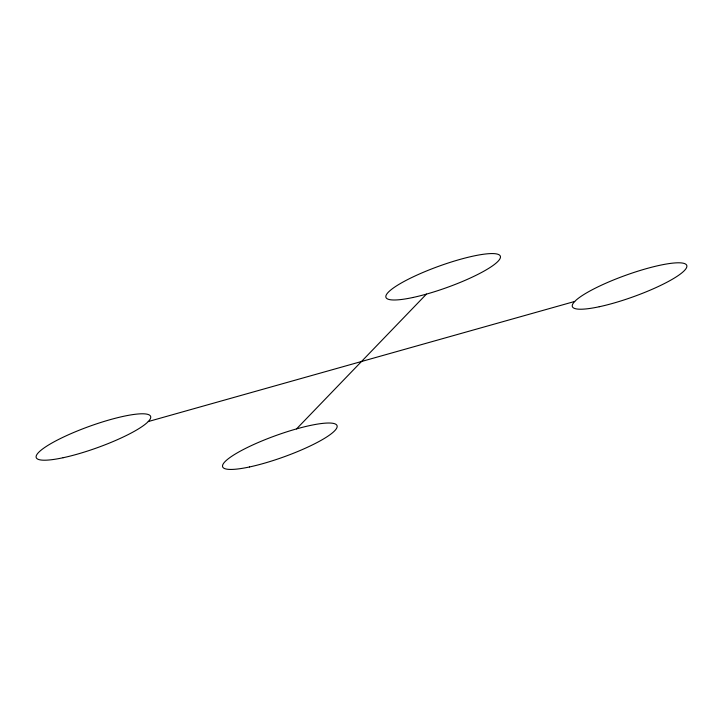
<?xml version="1.0" encoding="UTF-8"?>
<svg xmlns="http://www.w3.org/2000/svg" width="723" height="723" viewBox="0 0 723 723"><rect width="100%" height="100%" fill="white"/><g stroke="black" fill="none" stroke-linecap="round" stroke-linejoin="round"><path stroke-width="1.08" d="M296.547 428.893L426.453 294.107M148.251 421.554L574.749 301.446M599.25 306.742A60.777 11.387 -19.8 0 0 686.85 266.606A60.777 11.387 -19.8 0 0 602.611 284.672A60.777 11.387 -19.8 0 0 599.25 306.742M63.109 457.731A60.777 11.387 -19.8 0 0 150.709 417.596A60.777 11.387 -19.8 0 0 66.471 435.662A60.777 11.387 -19.8 0 0 63.109 457.731M249.525 466.959A60.777 11.387 -19.8 0 0 337.126 426.823A60.777 11.387 -19.8 0 0 252.887 444.889A60.777 11.387 -19.8 0 0 249.525 466.959M412.833 297.514A60.777 11.387 -19.8 0 0 500.433 257.379A60.777 11.387 -19.8 0 0 416.195 275.445A60.777 11.387 -19.8 0 0 412.833 297.514"/></g></svg>
